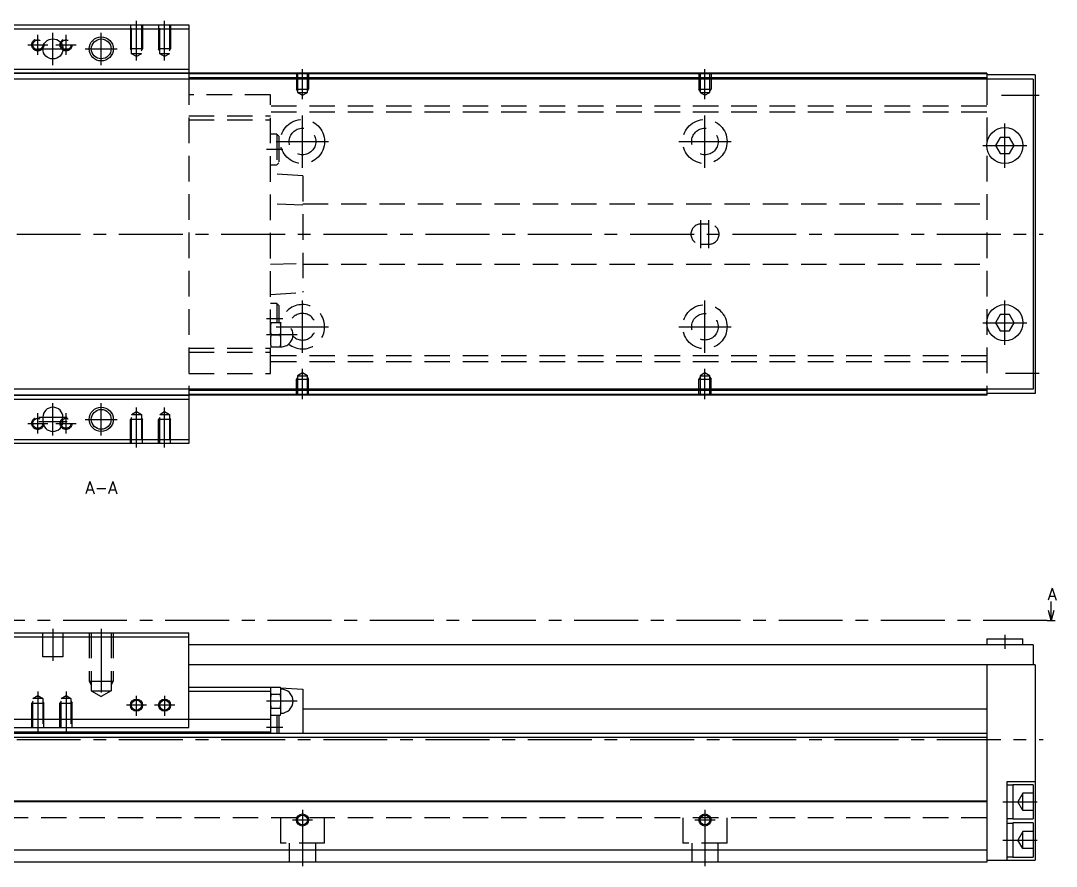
# Model space of a CAD drawing. Extents: x -2 to 836, y -8 to 353.
# Drawn here: x 578.7 to 836, y 8.5 to 218.5 of the extents above; entities that cross this region are included whole.
import ezdxf

# ---------------------------------------------------------------- set-up
doc = ezdxf.new("R2010")
doc.units = 0
doc.header["$LTSCALE"] = 0.5
doc.linetypes.add('CENTER', pattern=[50.8, 31.75, -6.35, 6.35, -6.35])
doc.linetypes.add('DASHED', pattern=[19.05, 12.7, -6.35])
for name, color, linetype in [('MSM_CENTER', 1, 'CENTER'), ('MSM_CONTINUOUS', 7, 'CONTINUOUS'), ('MSM_DASHED', 4, 'DASHED'), ('MSM_NARROW', 5, 'CONTINUOUS'), ('MSM_PART_NUMBER', 7, 'CONTINUOUS')]:
    doc.layers.add(name, color=color, linetype=linetype)
doc.styles.get("Standard").update_dxf_attribs({"font": 'txt.shx', "height": 3, "bigfont": 'bigfont.shx'})

msp = doc.modelspace()

# ---------------------------------------------------------------- linework, layer by layer
at = {"layer": 'MSM_CENTER'}
for p, q in [((607.42, 208.59), (607.42, 218.5)), ((614.42, 208.59), (614.42, 218.5)), ((582.92, 210), (582.92, 215)), ((586.67, 207.5), (586.67, 215.5)), ((589.92, 210), (589.92, 215)), ((598.67, 207.5), (598.67, 215.5)), ((580.42, 212.5), (585.42, 212.5)), ((582.67, 211.5), (590.67, 211.5)), ((587.42, 212.5), (592.42, 212.5)), ((594.67, 211.5), (602.67, 211.5)), ((648.67, 198.99), (648.67, 206.5)), ((748.67, 198.99), (748.67, 206.5)), ((822.34, 200), (831.67, 200)), ((822.34, 200), (831.67, 200)), ((648.67, 182), (648.67, 195)), ((748.67, 182), (748.67, 195)), ((823.17, 182), (823.17, 193)), ((823.17, 182), (823.17, 193)), ((642.17, 188.5), (655.17, 188.5)), ((742.17, 188.5), (755.17, 188.5)), ((643.82, 186.5), (639.72, 186.5)), ((817.67, 187.5), (828.67, 187.5)), ((817.67, 187.5), (828.67, 187.5)), ((747.67, 162), (747.67, 169)), ((749.67, 162), (749.67, 169)), ((323.67, 165.5), (832.67, 165.5)), ((648.67, 136), (648.67, 149)), ((748.67, 136), (748.67, 149)), ((823.17, 138), (823.17, 149)), ((823.17, 138), (823.17, 149)), ((643.82, 144.5), (639.72, 144.5)), ((642.17, 142.5), (655.17, 142.5)), ((742.17, 142.5), (755.17, 142.5)), ((817.67, 143.5), (828.67, 143.5)), ((817.67, 143.5), (828.67, 143.5)), ((647.32, 140.5), (639.72, 140.5)), ((648.67, 124.5), (648.67, 132.01)), ((748.67, 124.5), (748.67, 132.01)), ((823.34, 131), (831.67, 131)), ((823.34, 131), (831.67, 131)), ((586.67, 115.5), (586.67, 123.5)), ((598.67, 115.5), (598.67, 123.5)), ((582.92, 116), (582.92, 121)), ((589.92, 116), (589.92, 121)), ((607.42, 112.5), (607.42, 122.41)), ((614.42, 112.5), (614.42, 122.41)), ((580.42, 118.5), (585.42, 118.5)), ((583.17, 120), (590.17, 120)), ((583.17, 119), (590.17, 119)), ((587.42, 118.5), (592.42, 118.5)), ((594.67, 119.5), (602.67, 119.5)), ((833.67, 69.5), (320.67, 69.5)), ((586.67, 67.5), (586.67, 59.5)), ((598.67, 67.5), (598.67, 49.68)), ((823.17, 66), (823.17, 62.5)), ((823.17, 66), (823.17, 62.5)), ((582.92, 51.91), (582.92, 42)), ((589.92, 51.91), (589.92, 42)), ((607.42, 45.83), (607.42, 50.83)), ((614.48, 45.83), (614.48, 50.83)), ((647.32, 49.5), (639.72, 49.5)), ((609.92, 48.5), (604.92, 48.5)), ((616.92, 48.5), (611.92, 48.5)), ((643.82, 43), (639.72, 43)), ((323.67, 40), (832.67, 40)), ((822.67, 24.5), (831.17, 24.5)), ((822.67, 24.5), (831.17, 24.5)), ((648.67, 22.5), (648.67, 8.5)), ((748.67, 22.5), (748.67, 8.5)), ((646.17, 20), (651.17, 20)), ((746.17, 20), (751.17, 20)), ((822.67, 15), (831.17, 15)), ((822.67, 15), (831.17, 15))]:
    msp.add_line(p, q, dxfattribs=at)
at = {"layer": 'MSM_CONTINUOUS'}
for p, q in [((576.92, 217.5), (620.42, 217.5)), ((576.92, 216.5), (620.42, 216.5)), ((620.42, 217.5), (620.42, 204)), ((576.92, 206.5), (620.42, 206.5)), ((830.17, 204), (365.17, 204)), ((818.67, 205.5), (378.67, 205.5)), ((576.92, 205.5), (620.42, 205.5)), ((818.67, 205.3), (620.42, 205.3)), ((818.67, 204.3), (620.42, 204.3)), ((818.67, 205.5), (818.67, 204)), ((818.67, 205.5), (818.67, 204)), ((830.67, 205.1), (818.67, 205.1)), ((830.67, 205.1), (818.67, 205.1)), ((830.17, 204), (830.17, 127)), ((830.17, 204), (830.17, 127)), ((830.67, 205.1), (830.67, 125.9)), ((830.67, 205.1), (830.67, 125.9)), ((822.01, 189.5), (820.86, 187.5)), ((822.01, 189.5), (820.86, 187.5)), ((824.32, 189.5), (822.01, 189.5)), ((824.32, 189.5), (822.01, 189.5)), ((825.48, 187.5), (824.32, 189.5)), ((825.48, 187.5), (824.32, 189.5)), ((820.86, 187.5), (822.01, 185.5)), ((820.86, 187.5), (822.01, 185.5)), ((822.01, 185.5), (824.32, 185.5)), ((822.01, 185.5), (824.32, 185.5)), ((824.32, 185.5), (825.48, 187.5)), ((824.32, 185.5), (825.48, 187.5)), ((822.01, 145.5), (820.86, 143.5)), ((822.01, 145.5), (820.86, 143.5)), ((824.32, 145.5), (822.01, 145.5)), ((824.32, 145.5), (822.01, 145.5)), ((825.48, 143.5), (824.32, 145.5)), ((825.48, 143.5), (824.32, 145.5)), ((820.86, 143.5), (822.01, 141.5)), ((820.86, 143.5), (822.01, 141.5)), ((824.32, 141.5), (825.48, 143.5)), ((824.32, 141.5), (825.48, 143.5)), ((822.01, 141.5), (824.32, 141.5)), ((822.01, 141.5), (824.32, 141.5)), ((830.17, 127), (365.17, 127)), ((620.42, 127), (620.42, 113.5)), ((818.67, 126.7), (620.42, 126.7)), ((818.67, 127), (818.67, 125.5)), ((818.67, 127), (818.67, 125.5)), ((818.67, 125.5), (378.67, 125.5)), ((576.92, 125.5), (620.42, 125.5)), ((576.92, 124.5), (620.42, 124.5)), ((818.67, 125.7), (620.42, 125.7)), ((830.67, 125.9), (818.67, 125.9)), ((830.67, 125.9), (818.67, 125.9)), ((584.17, 120), (584.17, 119)), ((589.17, 119), (589.17, 120)), ((576.92, 114.5), (620.42, 114.5)), ((620.42, 113.5), (576.92, 113.5)), ((834.67, 69.5), (834.67, 74.23)), ((833.67, 69.5), (835.67, 69.5)), ((834.67, 69.5), (834, 72)), ((835.34, 72), (834.67, 69.5)), ((576.92, 66.5), (620.42, 66.5)), ((576.92, 65.5), (620.42, 65.5)), ((620.42, 43), (620.42, 66.5)), ((818.67, 65), (818.67, 63.5)), ((818.67, 65), (827.67, 65)), ((818.67, 65), (818.67, 63.5)), ((818.67, 65), (827.67, 65)), ((827.67, 63.5), (827.67, 65)), ((827.67, 63.5), (827.67, 65)), ((830.17, 63.5), (620.42, 63.5)), ((830.17, 63.5), (830.17, 58.5)), ((830.17, 63.5), (830.17, 58.5)), ((830.67, 58.5), (620.42, 58.5)), ((818.67, 58.5), (818.67, 9.5)), ((818.67, 58.5), (818.67, 9.5)), ((830.67, 58.5), (830.67, 10)), ((830.67, 58.5), (830.67, 10)), ((620.42, 53), (640.72, 53)), ((620.42, 52), (640.72, 52)), ((640.72, 53), (641.29, 52.96)), ((640.72, 53), (640.72, 41.5)), ((640.84, 52.96), (640.72, 52.5)), ((640.72, 51.91), (640.72, 52.1)), ((640.84, 52.96), (643.19, 52.96)), ((643.32, 52.5), (643.19, 52.96)), ((643.22, 52.84), (648.72, 52.5)), ((643.32, 46.5), (643.32, 52.5)), ((648.72, 52.5), (648.72, 41.5)), ((640.84, 51.23), (643.19, 51.23)), ((640.72, 46.5), (640.84, 46.04)), ((640.84, 47.77), (643.19, 47.77)), ((643.19, 46.04), (643.32, 46.5)), ((818.67, 47.5), (648.72, 47.5)), ((556.62, 45), (640.72, 45)), ((640.84, 46.04), (643.19, 46.04)), ((642.32, 46.04), (642.32, 41.5)), ((642.82, 46.04), (642.82, 41.5)), ((818.67, 41.5), (378.67, 41.5)), ((556.62, 41.9), (640.72, 41.9)), ((576.92, 43), (620.42, 43)), ((818.67, 40.5), (378.67, 40.5)), ((823.67, 29.5), (823.67, 10)), ((830.67, 29.5), (823.67, 29.5)), ((823.67, 29.5), (823.67, 10)), ((830.67, 29.5), (823.67, 29.5)), ((825.17, 28.65), (823.67, 28.65)), ((825.17, 28.65), (823.67, 28.65)), ((830.17, 28.75), (825.17, 28.75)), ((825.17, 28.75), (825.17, 20.25)), ((830.17, 28.75), (825.17, 28.75)), ((825.17, 28.75), (825.17, 20.25)), ((830.17, 28.75), (830.17, 20.25)), ((830.17, 28.75), (830.17, 20.25)), ((818.67, 24.7), (378.67, 24.7)), ((818.67, 24.5), (378.67, 24.5)), ((823.67, 20.35), (825.17, 20.35)), ((823.67, 20.35), (825.17, 20.35)), ((825.17, 19.15), (823.67, 19.15)), ((825.17, 19.15), (823.67, 19.15)), ((825.17, 20.25), (830.17, 20.25)), ((825.17, 20.25), (830.17, 20.25)), ((830.17, 19.25), (825.17, 19.25)), ((825.17, 19.25), (825.17, 10.75)), ((830.17, 19.25), (825.17, 19.25)), ((825.17, 19.25), (825.17, 10.75)), ((830.17, 19.25), (830.17, 10.75)), ((830.17, 19.25), (830.17, 10.75)), ((818.67, 12.5), (378.67, 12.5)), ((823.67, 10.85), (825.17, 10.85)), ((823.67, 10.85), (825.17, 10.85)), ((825.17, 10.75), (830.17, 10.75)), ((825.17, 10.75), (830.17, 10.75)), ((818.67, 9.5), (378.67, 9.5)), ((818.67, 10), (830.67, 10)), ((818.67, 10), (830.67, 10))]:
    msp.add_line(p, q, dxfattribs=at)
for centre, radius in [((586.67, 211.5), 2.5), ((598.67, 211.5), 2.46), ((823.17, 187.5), 4.5), ((823.17, 187.5), 4.5), ((823.17, 143.5), 4.5), ((823.17, 143.5), 4.5), ((598.67, 119.5), 2.46), ((607.42, 48.5), 1.23), ((614.42, 48.5), 1.23), ((648.67, 20), 1.23), ((748.67, 20), 1.23)]:
    msp.add_circle(centre, radius, dxfattribs=at)
for centre, radius, start, end in [((586.67, 120), 2.5, 0, 180), ((586.67, 119), 2.5, 180, 0), ((643.79, 52.1), 3.08, 163.6571, 196.3429), ((640.24, 52.1), 3.08, 343.6571, 16.3429), ((643.32, 49.5), 3, 270, 90), ((652.84, 49.5), 12.12, 171.7868, 188.2132), ((631.19, 49.5), 12.12, 351.7868, 8.2132), ((643.79, 46.9), 3.08, 163.6571, 196.3429), ((640.24, 46.9), 3.08, 343.6571, 16.3429)]:
    msp.add_arc(centre, radius, start, end, dxfattribs=at)
at = {"layer": 'MSM_DASHED'}
for p, q in [((605.92, 217.5), (605.92, 211.5)), ((606.19, 210.3), (606.19, 217.5)), ((608.65, 217.5), (608.65, 210.3)), ((608.92, 217.5), (608.92, 211.5)), ((612.92, 217.5), (612.92, 211.5)), ((613.19, 210.3), (613.19, 217.5)), ((615.65, 217.5), (615.65, 210.3)), ((615.92, 217.5), (615.92, 211.5)), ((608.92, 211.5), (605.92, 211.5)), ((606.19, 211.03), (605.92, 211.5)), ((608.65, 211.03), (608.92, 211.5)), ((615.92, 211.5), (612.92, 211.5)), ((613.19, 211.03), (612.92, 211.5)), ((615.65, 211.03), (615.92, 211.5)), ((608.65, 210.3), (606.19, 210.3)), ((607.42, 209.59), (606.19, 210.3)), ((608.65, 210.3), (607.42, 209.59)), ((615.65, 210.3), (613.19, 210.3)), ((614.42, 209.59), (613.19, 210.3)), ((615.65, 210.3), (614.42, 209.59)), ((620.42, 204), (620.42, 127)), ((647.17, 205.5), (647.17, 201.5)), ((647.44, 205.5), (647.44, 200.7)), ((649.9, 200.7), (649.9, 205.5)), ((650.17, 205.5), (650.17, 201.5)), ((747.17, 205.5), (747.17, 201.5)), ((747.44, 205.5), (747.44, 200.7)), ((749.9, 200.7), (749.9, 205.5)), ((750.17, 205.5), (750.17, 201.5)), ((818.67, 204), (818.67, 127)), ((818.67, 204), (818.67, 127)), ((647.17, 201.5), (650.17, 201.5)), ((647.44, 201.03), (647.17, 201.5)), ((647.44, 200.7), (649.9, 200.7)), ((647.44, 200.7), (648.67, 199.99)), ((648.67, 199.99), (649.9, 200.7)), ((649.9, 201.03), (650.17, 201.5)), ((747.17, 201.5), (750.17, 201.5)), ((747.44, 201.03), (747.17, 201.5)), ((747.44, 200.7), (749.9, 200.7)), ((747.44, 200.7), (748.67, 199.99)), ((748.67, 199.99), (749.9, 200.7)), ((749.9, 201.03), (750.17, 201.5)), ((640.72, 200.1), (620.42, 200.1)), ((640.72, 130.9), (640.72, 200.1)), ((818.67, 197.25), (640.72, 197.25)), ((818.67, 195.75), (640.72, 195.75)), ((620.42, 194.85), (640.72, 194.85)), ((620.42, 193.85), (640.72, 193.85)), ((642.32, 190.3), (640.72, 190.3)), ((642.32, 190.3), (642.32, 182.7)), ((642.82, 189.8), (642.32, 190.3)), ((642.82, 189.8), (642.82, 183.2)), ((640.72, 182.7), (642.32, 182.7)), ((642.32, 182.7), (642.82, 183.2)), ((648.72, 179.94), (640.72, 180.5)), ((648.72, 179.94), (648.72, 151.06)), ((648.72, 172.73), (640.72, 172.98)), ((648.72, 173), (818.67, 173)), ((749.67, 168), (747.67, 168)), ((747.67, 163), (749.67, 163)), ((640.72, 158.02), (648.72, 158.27)), ((648.72, 158), (818.67, 158)), ((640.72, 150.5), (648.72, 151.06)), ((642.32, 148.3), (640.72, 148.3)), ((642.82, 147.8), (642.32, 148.3)), ((642.32, 148.3), (642.32, 143.5)), ((642.82, 147.8), (642.82, 143.5)), ((643.32, 143.5), (640.72, 143.5)), ((643.32, 137.5), (643.32, 143.5)), ((640.84, 140.5), (643.19, 140.5)), ((620.42, 137.15), (640.72, 137.15)), ((640.72, 137.5), (643.32, 137.5)), ((620.42, 136.15), (640.72, 136.15)), ((818.67, 135.25), (640.72, 135.25)), ((818.67, 133.75), (640.72, 133.75)), ((620.42, 130.9), (640.72, 130.9)), ((647.44, 129.97), (647.17, 129.5)), ((647.17, 129.5), (650.17, 129.5)), ((647.17, 125.5), (647.17, 129.5)), ((648.67, 131.01), (647.44, 130.3)), ((647.44, 130.3), (649.9, 130.3)), ((647.44, 130.3), (647.44, 125.5)), ((649.9, 130.3), (648.67, 131.01)), ((649.9, 125.5), (649.9, 130.3)), ((649.9, 129.97), (650.17, 129.5)), ((650.17, 125.5), (650.17, 129.5)), ((747.44, 129.97), (747.17, 129.5)), ((747.17, 129.5), (750.17, 129.5)), ((747.17, 125.5), (747.17, 129.5)), ((748.67, 131.01), (747.44, 130.3)), ((747.44, 130.3), (749.9, 130.3)), ((747.44, 130.3), (747.44, 125.5)), ((749.9, 130.3), (748.67, 131.01)), ((749.9, 125.5), (749.9, 130.3)), ((749.9, 129.97), (750.17, 129.5)), ((750.17, 125.5), (750.17, 129.5)), ((606.19, 120.7), (607.42, 121.41)), ((607.42, 121.41), (608.65, 120.7)), ((613.19, 120.7), (614.42, 121.41)), ((614.42, 121.41), (615.65, 120.7)), ((606.19, 119.97), (605.92, 119.5)), ((608.92, 119.5), (605.92, 119.5)), ((605.92, 113.5), (605.92, 119.5)), ((606.19, 113.5), (606.19, 120.7)), ((606.19, 120.7), (608.65, 120.7)), ((608.65, 120.7), (608.65, 113.5)), ((608.65, 119.97), (608.92, 119.5)), ((608.92, 113.5), (608.92, 119.5)), ((613.19, 119.97), (612.92, 119.5)), ((615.92, 119.5), (612.92, 119.5)), ((612.92, 113.5), (612.92, 119.5)), ((613.19, 113.5), (613.19, 120.7)), ((613.19, 120.7), (615.65, 120.7)), ((615.65, 120.7), (615.65, 113.5)), ((615.65, 119.97), (615.92, 119.5)), ((615.92, 113.5), (615.92, 119.5)), ((584.17, 60.5), (584.17, 66.5)), ((589.17, 66.5), (589.17, 60.5)), ((595.67, 66.5), (595.67, 54.5)), ((596.21, 66.5), (596.21, 52.1)), ((601.12, 66.5), (601.12, 52.1)), ((601.67, 66.5), (601.67, 54.5)), ((589.17, 60.5), (584.17, 60.5)), ((595.67, 54.5), (601.67, 54.5)), ((595.67, 54.5), (596.21, 53.56)), ((601.67, 54.5), (601.12, 53.56)), ((596.21, 52.1), (601.12, 52.1)), ((596.21, 52.1), (598.67, 50.68)), ((601.12, 52.1), (598.67, 50.68)), ((581.69, 49.47), (581.42, 49)), ((581.42, 43), (581.42, 49)), ((581.42, 49), (584.42, 49)), ((581.69, 50.2), (582.92, 50.91)), ((581.69, 43), (581.69, 50.2)), ((584.15, 50.2), (581.69, 50.2)), ((582.92, 50.91), (584.15, 50.2)), ((584.15, 50.2), (584.15, 43)), ((584.15, 49.47), (584.42, 49)), ((584.42, 43), (584.42, 49)), ((588.69, 49.47), (588.42, 49)), ((588.42, 43), (588.42, 49)), ((588.42, 49), (591.42, 49)), ((588.69, 50.2), (589.92, 50.91)), ((588.69, 43), (588.69, 50.2)), ((591.15, 50.2), (588.69, 50.2)), ((589.92, 50.91), (591.15, 50.2)), ((591.15, 50.2), (591.15, 43)), ((591.15, 49.47), (591.42, 49)), ((591.42, 43), (591.42, 49)), ((827.67, 26.62), (826.44, 24.5)), ((827.67, 26.62), (826.44, 24.5)), ((827.67, 22.38), (827.67, 26.62)), ((830.17, 26.62), (827.67, 26.62)), ((827.67, 22.38), (827.67, 26.62)), ((830.17, 26.62), (827.67, 26.62)), ((827.67, 22.38), (826.44, 24.5)), ((827.67, 22.38), (826.44, 24.5)), ((827.67, 24.5), (830.17, 24.5)), ((827.67, 24.5), (830.17, 24.5)), ((830.17, 22.38), (827.67, 22.38)), ((830.17, 22.38), (827.67, 22.38)), ((818.67, 20.5), (378.67, 20.5)), ((643.17, 20.5), (643.17, 14.2)), ((654.17, 14.2), (654.17, 20.5)), ((743.17, 20.5), (743.17, 14.2)), ((754.17, 14.2), (754.17, 20.5)), ((827.67, 17.12), (826.44, 15)), ((827.67, 17.12), (826.44, 15)), ((827.67, 12.88), (827.67, 17.12)), ((830.17, 17.12), (827.67, 17.12)), ((827.67, 12.88), (827.67, 17.12)), ((830.17, 17.12), (827.67, 17.12)), ((654.17, 14.2), (643.17, 14.2)), ((645.37, 14.2), (645.37, 9.5)), ((651.97, 9.5), (651.97, 14.2)), ((754.17, 14.2), (743.17, 14.2)), ((745.37, 14.2), (745.37, 9.5)), ((751.97, 9.5), (751.97, 14.2)), ((827.67, 12.88), (826.44, 15)), ((827.67, 12.88), (826.44, 15)), ((827.67, 15), (830.17, 15)), ((827.67, 15), (830.17, 15)), ((830.17, 12.88), (827.67, 12.88)), ((830.17, 12.88), (827.67, 12.88))]:
    msp.add_line(p, q, dxfattribs=at)
for centre, radius in [((582.92, 212.5), 1.5), ((582.92, 212.5), 1.23), ((589.92, 212.5), 1.5), ((589.92, 212.5), 1.23), ((648.67, 188.5), 5.5), ((748.67, 188.5), 5.5), ((648.67, 188.5), 3.3), ((748.67, 188.5), 3.3), ((748.67, 142.5), 5.5), ((748.67, 142.5), 3.3), ((582.92, 118.5), 1.5), ((582.92, 118.5), 1.23), ((589.92, 118.5), 1.5), ((589.92, 118.5), 1.23)]:
    msp.add_circle(centre, radius, dxfattribs=at)
for centre, radius, start, end in [((747.67, 165.5), 2.5, 90, 270), ((749.67, 165.5), 2.5, 270, 90), ((648.67, 142.5), 5.5, 231.4643, 169.5243), ((648.67, 142.5), 3.3, 224.2158, 176.7788), ((649.82, 142), 9.11, 170.5216, 189.4784), ((634.21, 142), 9.11, 350.5216, 9.4784), ((643.32, 140.5), 3, 270, 90), ((649.82, 139), 9.11, 170.5216, 189.4784), ((634.21, 139), 9.11, 350.5216, 9.4784)]:
    msp.add_arc(centre, radius, start, end, dxfattribs=at)
at = {"layer": 'MSM_NARROW'}
for centre, radius in [((598.67, 211.5), 3), ((598.67, 119.5), 3), ((607.42, 48.5), 1.5), ((614.42, 48.5), 1.5), ((648.67, 20), 1.5), ((748.67, 20), 1.5)]:
    msp.add_circle(centre, radius, dxfattribs=at)

# ---------------------------------------------------------------- texts
at = {"layer": 'MSM_PART_NUMBER'}
for s, p in [('A-A', (594.71, 101.03)), ('A', (833.77, 74.6))]:
    msp.add_text(s, height=3, dxfattribs=at).set_placement(p)

doc.saveas('drawing.dxf')
